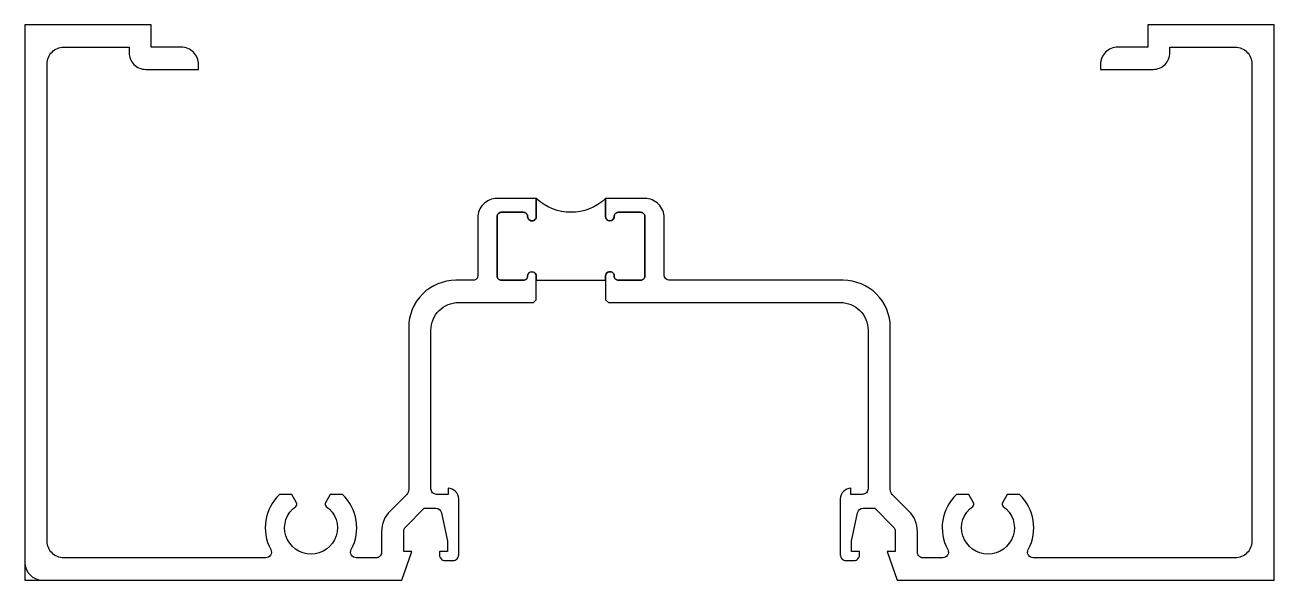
# Model space of a CAD drawing. Header units: inches. Extents: x 0 to 4.5, y 0 to 2.
import ezdxf

# ---------------------------------------------------------------- set-up
doc = ezdxf.new("R2010")
doc.units = ezdxf.units.IN
doc.header["$MEASUREMENT"] = 0

msp = doc.modelspace()

# ---------------------------------------------------------------- linework, layer by layer
for points in [[(0.455, 2), (0, 2), (0, 0), (1.3575, 0), (1.3936, 0.1025), (1.3646, 0.1025), (1.3646, 0.1742, -0.198912), (1.3719, 0.1919), (1.4386, 0.2585), (1.4805, 0.2585, -0.354119), (1.5001, 0.2427), (1.5225, 0.1405), (1.5225, 0.1025), (1.4935, 0.1025), (1.4935, 0.0905, 0.414214), (1.5135, 0.0705), (1.5425, 0.0705, 0.414214), (1.5625, 0.0905), (1.5625, 0.2925, 0.414214), (1.5245, 0.3305), (1.5245, 0.3085), (1.4825, 0.3085, -0.414214), (1.4625, 0.3285), (1.4625, 0.9, -0.414214), (1.5625, 1), (1.832, 1), (1.842, 1.01), (1.842, 1.0955, 1), (1.811, 1.0955), (1.811, 1.095, -0.414214), (1.796, 1.08), (1.716, 1.08, -0.414214), (1.701, 1.095), (1.701, 1.31, -0.414214), (1.716, 1.325), (1.796, 1.325, -0.419023), (1.811, 1.3098, 1.008231), (1.842, 1.3095), (1.842, 1.375), (1.701, 1.375, 0.414214), (1.631, 1.305), (1.631, 1.095, -0.414214), (1.616, 1.08), (1.5525, 1.08, 0.414214), (1.3825, 0.91), (1.3825, 0.3259, -0.19902), (1.3752, 0.3083), (1.3153, 0.2485, 0.19902), (1.2846, 0.1742), (1.2846, 0.1, -0.414214), (1.2646, 0.08), (1.1932, 0.08, -0.568098), (1.1756, 0.1095, 0.339754), (1.1437, 0.308), (1.0998, 0.308), (1.0828, 0.2785, 0.386545), (1.0856, 0.2654, -3.127286), (0.9754, 0.2654, 0.386545), (0.9782, 0.2785), (0.9612, 0.308), (0.9173, 0.308, 0.339754), (0.8854, 0.1095, -0.568098), (0.8678, 0.08), (0.14, 0.08, -0.414214), (0.08, 0.14), (0.08, 1.86, -0.414214), (0.14, 1.92), (0.375, 1.92), (0.375, 1.9, 0.414214), (0.435, 1.84), (0.625, 1.84), (0.625, 1.858, 0.414214), (0.563, 1.92), (0.455, 1.92)], [(2.138, 1.325), (2.218, 1.325, -0.414214), (2.233, 1.31), (2.233, 1.095, -0.414214), (2.218, 1.08), (2.138, 1.08, -0.419023), (2.123, 1.0952, 1.008231), (2.092, 1.0955), (2.092, 1.01), (2.102, 1), (2.9375, 1, -0.414214), (3.0375, 0.9), (3.0375, 0.3285, -0.414214), (3.0175, 0.3085), (2.9755, 0.3085), (2.9755, 0.3305, 0.414214), (2.9375, 0.2925), (2.9375, 0.0905, 0.414214), (2.9575, 0.0705), (2.9865, 0.0705, 0.414214), (3.0065, 0.0905), (3.0065, 0.1025), (2.9775, 0.1025), (2.9775, 0.1405), (2.9999, 0.2427, -0.354119), (3.0195, 0.2585), (3.0614, 0.2585), (3.1281, 0.1919, -0.198912), (3.1354, 0.1742), (3.1354, 0.1025), (3.1064, 0.1025), (3.1425, 0), (4.5, 0), (4.5, 2), (4.045, 2), (4.045, 1.92), (3.937, 1.92, 0.414214), (3.875, 1.858), (3.875, 1.84), (4.065, 1.84, 0.414214), (4.125, 1.9), (4.125, 1.92), (4.36, 1.92, -0.414214), (4.42, 1.86), (4.42, 0.14, -0.414214), (4.36, 0.08), (3.6322, 0.08, -0.568098), (3.6146, 0.1095, 0.339754), (3.5827, 0.308), (3.5388, 0.308), (3.5218, 0.2785, 0.386545), (3.5246, 0.2654, -3.127286), (3.4144, 0.2654, 0.386545), (3.4172, 0.2785), (3.4002, 0.308), (3.3562, 0.308, 0.339754), (3.3244, 0.1095, -0.568098), (3.3068, 0.08), (3.2354, 0.08, -0.414214), (3.2154, 0.1), (3.2154, 0.1742, 0.19902), (3.1847, 0.2485), (3.1248, 0.3083, -0.19902), (3.1175, 0.3259), (3.1175, 0.91, 0.414214), (2.9475, 1.08), (2.323, 1.08, -0.414214), (2.303, 1.1), (2.303, 1.305, 0.414214), (2.233, 1.375), (2.092, 1.375), (2.092, 1.3095, 1), (2.123, 1.3095), (2.123, 1.31, -0.414214)], [(2.233, 1.31, 0.414214), (2.218, 1.325), (2.138, 1.325, 0.419104), (2.123, 1.3098, -1.00823), (2.092, 1.3095), (2.092, 1.375, -0.4), (1.842, 1.375), (1.842, 1.3095, -1.008231), (1.811, 1.3098, 0.419023), (1.796, 1.325), (1.716, 1.325, 0.414214), (1.701, 1.31), (1.701, 1.095, 0.414214), (1.716, 1.08), (1.796, 1.08, 0.419104), (1.811, 1.0952, -1.00823), (1.842, 1.0955), (1.842, 1.08), (2.092, 1.08), (2.092, 1.0955, -1.008231), (2.123, 1.0952, 0.419023), (2.138, 1.08), (2.218, 1.08, 0.414214), (2.233, 1.095)]]:
    msp.add_lwpolyline(points, format="xyb", close=True)
msp.add_arc((0.0625, 0.0625), 0.0625, 180, 270)

doc.saveas('drawing.dxf')
